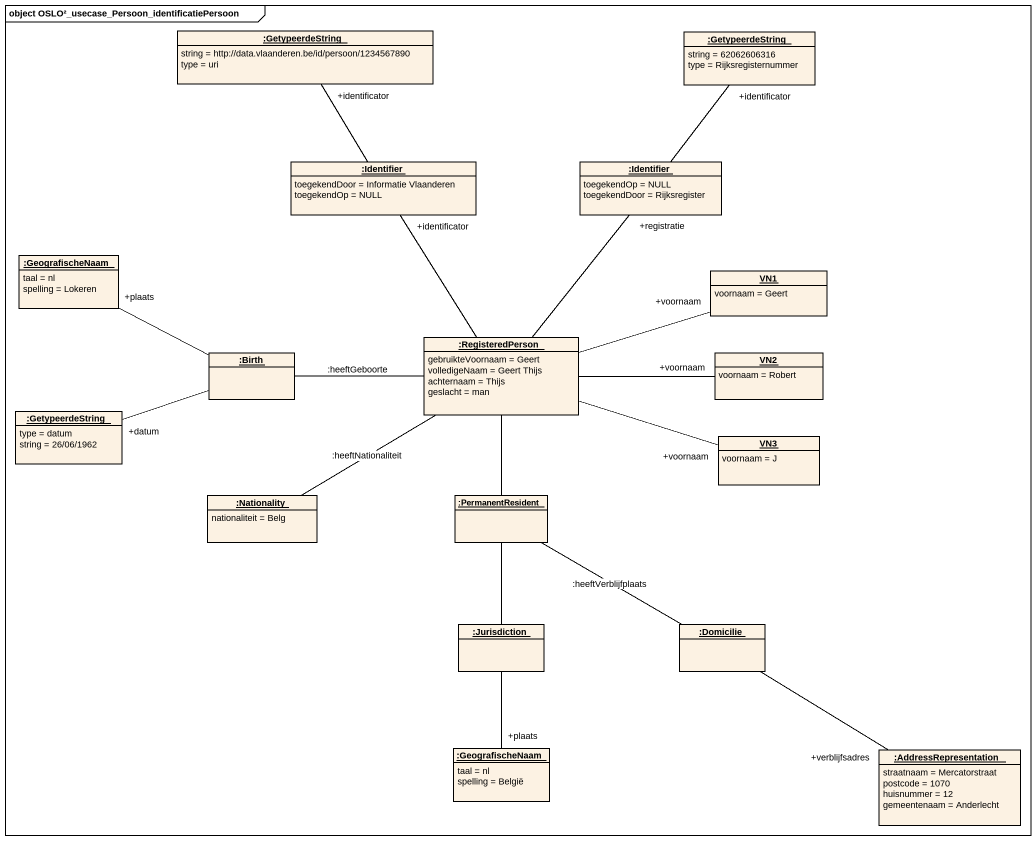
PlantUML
@startuml
mainframe object OSLO²_usecase_Persoon_identificatiePersoon
hide circle
hide empty members
object ":GetypeerdeString" as GetypeerdeString {
  string = http://data.vlaanderen.be/id/persoon/1234567890
  type = uri
}
object ":GetypeerdeString" as GetypeerdeString_2 {
  string = 62062606316
  type = Rijksregisternummer
}
object ":Identifier" as Identifier {
  toegekendDoor = Informatie Vlaanderen
  toegekendOp = NULL
}
object ":Identifier" as Identifier_2 {
  toegekendOp = NULL
  toegekendDoor = Rijksregister
}
object ":GeografischeNaam" as GeografischeNaam {
  taal = nl
  spelling = Lokeren
}
object VN1 {
  voornaam = Geert
}
object ":Birth" as Birth
object ":RegisteredPerson" as RegisteredPerson {
  gebruikteVoornaam = Geert
  volledigeNaam = Geert Thijs
  achternaam = Thijs
  geslacht = man
}
object VN2 {
  voornaam = Robert
}
object ":GetypeerdeString" as GetypeerdeString_3 {
  type = datum
  string = 26/06/1962
}
object VN3 {
  voornaam = J
}
object ":Nationality" as Nationality {
  nationaliteit = Belg
}
object ":PermanentResident" as PermanentResident
object ":Jurisdiction" as Jurisdiction
object ":Domicilie" as Domicilie
object ":GeografischeNaam" as GeografischeNaam_2 {
  taal = nl
  spelling = België
}
object ":AddressRepresentation" as AddressRepresentation {
  straatnaam = Mercatorstraat
  postcode = 1070
  huisnummer = 12
  gemeentenaam = Anderlecht
}
Identifier -up- "+identificator" GetypeerdeString
Identifier_2 -up- "+identificator" GetypeerdeString_2
Birth -left- "+plaats" GeografischeNaam
Birth -left- "+datum" GetypeerdeString_3
RegisteredPerson -up- "+identificator" Identifier
RegisteredPerson -up- "+registratie" Identifier_2
RegisteredPerson -right- "+voornaam" VN1
RegisteredPerson -left- Birth : :heeftGeboorte
RegisteredPerson -right- "+voornaam" VN2
RegisteredPerson -right- "+voornaam" VN3
RegisteredPerson -left- Nationality : :heeftNationaliteit
RegisteredPerson -- PermanentResident
PermanentResident -- Jurisdiction
PermanentResident -right- Domicilie : :heeftVerblijfplaats
Jurisdiction -- "+plaats" GeografischeNaam_2
Domicilie -- "+verblijfsadres" AddressRepresentation
@enduml
